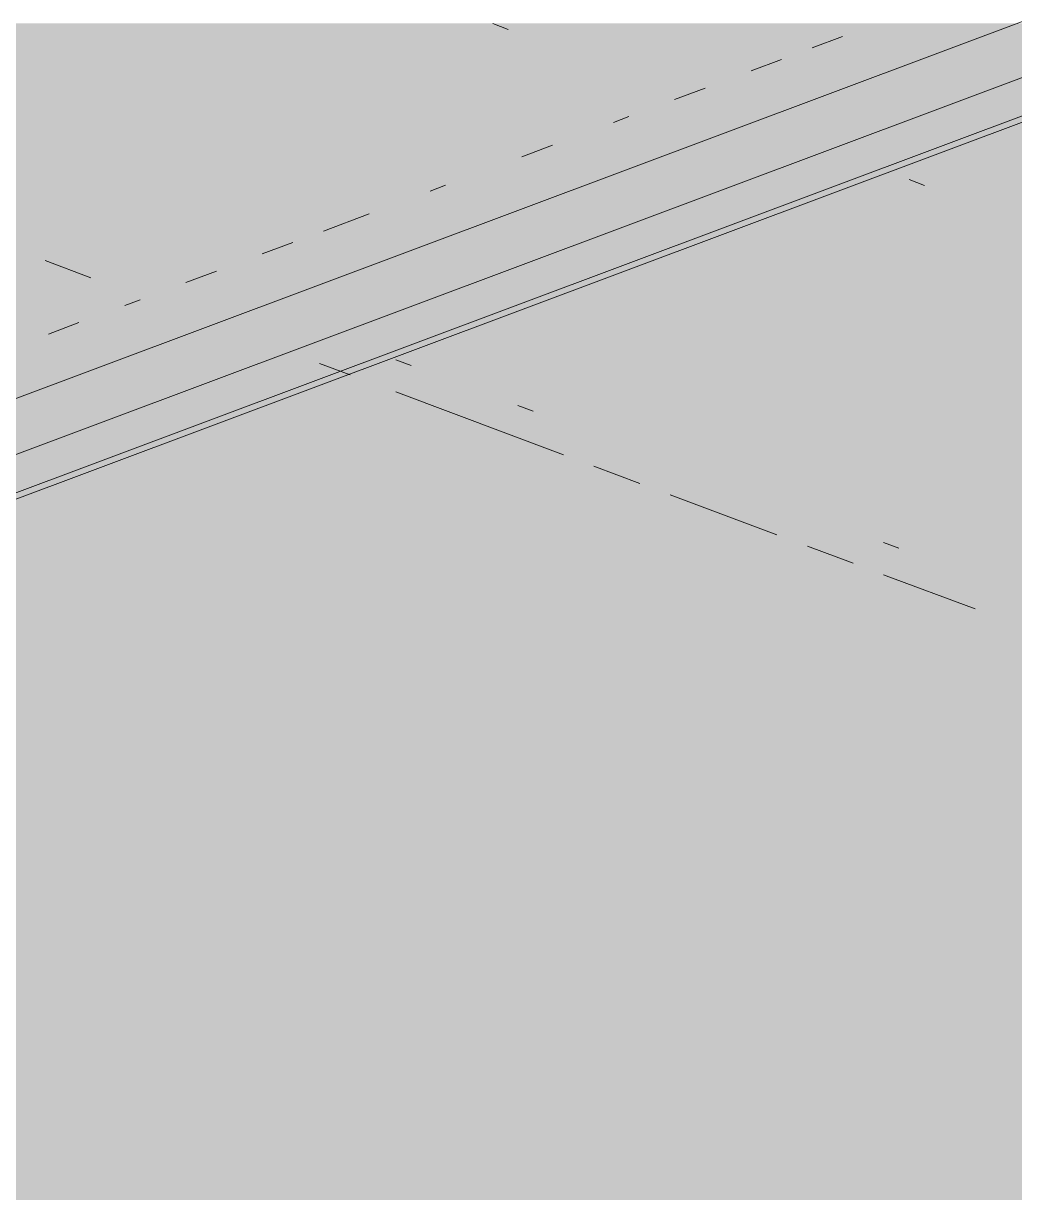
# Paper-space layout '03 3D Building and Roof' of a CAD drawing. Header units: millimetres. Extents: x 5 to 415, y 5 to 292.
# Drawn here: x 73.313 to 77.356, y 77.219 to 81.999 of the extents above; entities that cross this region are included whole.
import ezdxf

# ---------------------------------------------------------------- set-up
doc = ezdxf.new("R2010")
doc.units = ezdxf.units.MM
doc.layers.add('EXISTING', color=7, linetype='Continuous')
doc.layers.add('IMAGES', color=7, linetype='Continuous')

# ---------------------------------------------------------------- blocks, each defined once
blk = doc.blocks.new('SHEET_03')
at = {"layer": 'EXISTING', "color": 250, "lineweight": 9}
for p, q in [((69.1164, 78.9093), (81.7018, 83.6239)), ((81.9988, 83.5067), (69.1018, 78.6754)), ((69.1164, 78.524), (82.0756, 83.3786)), ((68.9914, 78.4517), (81.8884, 83.283)), ((75.2906, 81.975), (75.2277, 81.9985)), ((76.5302, 81.8993), (76.6548, 81.9459)), ((76.281, 81.8059), (76.4056, 81.8526)), ((75.9694, 81.6892), (76.0941, 81.7359)), ((75.7202, 81.5958), (75.7825, 81.6192)), ((75.3464, 81.4558), (75.471, 81.5025)), ((74.9726, 81.3158), (75.0349, 81.3391)), ((76.9891, 81.3387), (76.9262, 81.3622)), ((74.5365, 81.1524), (74.7234, 81.2224)), ((74.2872, 81.059), (74.4118, 81.1057)), ((73.5885, 80.962), (73.402, 81.0319)), ((73.9757, 80.9423), (74.1003, 80.989)), ((73.7265, 80.849), (73.7888, 80.8723)), ((73.415, 80.7323), (73.5396, 80.779)), ((74.6456, 80.5661), (74.5212, 80.6127)), ((74.8321, 80.6273), (74.8943, 80.604)), ((75.5161, 80.24), (74.8321, 80.4962)), ((75.3295, 80.441), (75.3917, 80.4177)), ((75.8269, 80.1235), (75.6404, 80.1934)), ((76.3865, 79.9139), (75.9513, 80.0769)), ((76.6974, 79.7974), (76.5109, 79.8673)), ((76.8218, 79.882), (76.884, 79.8587)), ((77.1949, 79.6111), (76.8218, 79.7509))]:
    blk.add_line(p, q, dxfattribs=at)
at = {"layer": 'IMAGES', "color": 7}
for points in [[(72.8751, 81.8286), (74.4174, 81.8286), (72.8751, 82), (74.4174, 82)], [(74.4174, 81.8286), (74.5888, 81.8286), (74.4174, 82), (74.5888, 82)], [(74.5888, 81.8286), (74.9315, 81.8286), (74.5888, 82), (74.9315, 82)], [(74.9315, 81.8286), (75.1029, 81.8286), (74.9315, 82), (75.1029, 82)], [(75.1029, 81.8286), (75.2742, 81.8286), (75.1029, 82), (75.2742, 82)], [(75.2742, 81.8286), (75.4456, 81.8286), (75.2742, 82), (75.4456, 82)], [(75.4456, 81.8286), (75.7883, 81.8286), (75.4456, 82), (75.7883, 82)], [(75.7883, 81.6571), (75.9597, 81.6571), (75.7883, 82), (75.9597, 82)], [(75.9597, 81.8286), (76.131, 81.8286), (75.9597, 82), (76.131, 82)], [(76.131, 81.8286), (76.3024, 81.8286), (76.131, 82), (76.3024, 82)], [(76.3024, 81.8286), (76.4738, 81.8286), (76.3024, 82), (76.4738, 82)], [(76.4738, 81.8286), (76.8165, 81.8286), (76.4738, 82), (76.8165, 82)], [(76.8165, 81.8286), (76.9879, 81.8286), (76.8165, 82), (76.9879, 82)], [(76.9879, 81.8286), (77.6733, 81.8286), (76.9879, 82), (77.6733, 82)], [(73.2179, 81.6571), (74.9315, 81.6571), (73.2179, 81.8286), (74.9315, 81.8286)], [(74.9315, 81.6571), (75.1029, 81.6571), (74.9315, 81.8286), (75.1029, 81.8286)], [(75.1029, 81.6571), (75.2742, 81.6571), (75.1029, 81.8286), (75.2742, 81.8286)], [(75.2742, 81.6571), (75.4456, 81.6571), (75.2742, 81.8286), (75.4456, 81.8286)], [(75.4456, 81.6571), (75.6169, 81.6571), (75.4456, 81.8286), (75.6169, 81.8286)], [(75.6169, 81.6571), (75.7883, 81.6571), (75.6169, 81.8286), (75.7883, 81.8286)], [(75.9597, 81.6571), (76.131, 81.6571), (75.9597, 81.8286), (76.131, 81.8286)], [(76.131, 81.6571), (76.9879, 81.6571), (76.131, 81.8286), (76.9879, 81.8286)], [(76.9879, 81.6571), (77.5019, 81.6571), (76.9879, 81.8286), (77.5019, 81.8286)], [(73.0465, 81.4857), (73.3892, 81.4857), (73.0465, 81.6571), (73.3892, 81.6571)], [(73.3892, 81.4857), (73.732, 81.4857), (73.3892, 81.6571), (73.732, 81.6571)], [(73.732, 81.4857), (74.7601, 81.4857), (73.732, 81.6571), (74.7601, 81.6571)], [(74.7601, 81.4857), (75.1029, 81.4857), (74.7601, 81.6571), (75.1029, 81.6571)], [(75.1029, 81.4857), (75.2742, 81.4857), (75.1029, 81.6571), (75.2742, 81.6571)], [(75.2742, 81.4857), (75.4456, 81.4857), (75.2742, 81.6571), (75.4456, 81.6571)], [(75.4456, 81.4857), (75.6169, 81.4857), (75.4456, 81.6571), (75.6169, 81.6571)], [(75.6169, 81.4857), (75.7883, 81.4857), (75.6169, 81.6571), (75.7883, 81.6571)], [(75.7883, 81.4857), (75.9597, 81.4857), (75.7883, 81.6571), (75.9597, 81.6571)], [(75.9597, 81.4857), (76.131, 81.4857), (75.9597, 81.6571), (76.131, 81.6571)], [(76.131, 81.4857), (76.4738, 81.4857), (76.131, 81.6571), (76.4738, 81.6571)], [(76.4738, 81.4857), (76.8165, 81.4857), (76.4738, 81.6571), (76.8165, 81.6571)], [(76.8165, 81.4857), (76.9879, 81.4857), (76.8165, 81.6571), (76.9879, 81.6571)], [(76.9879, 81.4857), (77.3306, 81.4857), (76.9879, 81.6571), (77.3306, 81.6571)], [(77.3306, 81.4857), (77.5019, 81.4857), (77.3306, 81.6571), (77.5019, 81.6571)], [(73.2179, 81.3143), (73.3892, 81.3143), (73.2179, 81.4857), (73.3892, 81.4857)], [(73.3892, 81.3143), (73.732, 81.3143), (73.3892, 81.4857), (73.732, 81.4857)], [(73.732, 81.3143), (74.0747, 81.3143), (73.732, 81.4857), (74.0747, 81.4857)], [(74.0747, 81.3143), (74.4174, 81.3143), (74.0747, 81.4857), (74.4174, 81.4857)], [(74.4174, 81.3143), (74.5888, 81.3143), (74.4174, 81.4857), (74.5888, 81.4857)], [(74.5888, 81.3143), (74.7601, 81.3143), (74.5888, 81.4857), (74.7601, 81.4857)], [(74.7601, 81.3143), (74.9315, 81.3143), (74.7601, 81.4857), (74.9315, 81.4857)], [(74.9315, 81.3143), (75.1029, 81.3143), (74.9315, 81.4857), (75.1029, 81.4857)], [(75.1029, 81.3143), (75.2742, 81.3143), (75.1029, 81.4857), (75.2742, 81.4857)], [(75.2742, 81.3143), (75.4456, 81.3143), (75.2742, 81.4857), (75.4456, 81.4857)], [(75.4456, 81.3143), (75.6169, 81.3143), (75.4456, 81.4857), (75.6169, 81.4857)], [(75.6169, 81.3143), (75.7883, 81.3143), (75.6169, 81.4857), (75.7883, 81.4857)], [(75.7883, 81.3143), (76.131, 81.3143), (75.7883, 81.4857), (76.131, 81.4857)], [(76.131, 81.3143), (76.3024, 81.3143), (76.131, 81.4857), (76.3024, 81.4857)], [(76.3024, 81.3143), (76.4738, 81.3143), (76.3024, 81.4857), (76.4738, 81.4857)], [(76.4738, 81.3143), (76.6451, 81.3143), (76.4738, 81.4857), (76.6451, 81.4857)], [(76.6451, 81.3143), (76.9879, 81.3143), (76.6451, 81.4857), (76.9879, 81.4857)], [(76.9879, 81.3143), (77.1592, 81.3143), (76.9879, 81.4857), (77.1592, 81.4857)], [(77.1592, 81.1429), (77.3306, 81.1429), (77.1592, 81.4857), (77.3306, 81.4857)], [(77.3306, 81.3143), (77.5019, 81.3143), (77.3306, 81.4857), (77.5019, 81.4857)], [(73.2179, 81.1429), (73.3892, 81.1429), (73.2179, 81.3143), (73.3892, 81.3143)], [(73.3892, 81.1429), (73.5606, 81.1429), (73.3892, 81.3143), (73.5606, 81.3143)], [(73.5606, 81.1429), (73.732, 81.1429), (73.5606, 81.3143), (73.732, 81.3143)], [(73.732, 81.1429), (73.9033, 81.1429), (73.732, 81.3143), (73.9033, 81.3143)], [(73.9033, 81.1429), (74.246, 81.1429), (73.9033, 81.3143), (74.246, 81.3143)], [(74.246, 81.1429), (74.4174, 81.1429), (74.246, 81.3143), (74.4174, 81.3143)], [(74.4174, 81.1429), (74.5888, 81.1429), (74.4174, 81.3143), (74.5888, 81.3143)], [(74.5888, 80.9714), (74.9315, 80.9714), (74.5888, 81.3143), (74.9315, 81.3143)], [(74.9315, 81.1429), (75.1029, 81.1429), (74.9315, 81.3143), (75.1029, 81.3143)], [(75.1029, 81.1429), (75.2742, 81.1429), (75.1029, 81.3143), (75.2742, 81.3143)], [(75.2742, 81.1429), (75.6169, 81.1429), (75.2742, 81.3143), (75.6169, 81.3143)], [(75.6169, 81.1429), (75.9597, 81.1429), (75.6169, 81.3143), (75.9597, 81.3143)], [(75.9597, 81.1429), (76.131, 81.1429), (75.9597, 81.3143), (76.131, 81.3143)], [(76.131, 81.1429), (76.6451, 81.1429), (76.131, 81.3143), (76.6451, 81.3143)], [(76.6451, 81.1429), (76.9879, 81.1429), (76.6451, 81.3143), (76.9879, 81.3143)], [(76.9879, 81.1429), (77.1592, 81.1429), (76.9879, 81.3143), (77.1592, 81.3143)], [(77.3306, 80.1143), (77.5019, 80.1143), (77.3306, 81.3143), (77.5019, 81.3143)], [(73.2179, 80.9714), (73.3892, 80.9714), (73.2179, 81.1429), (73.3892, 81.1429)], [(73.3892, 80.9714), (73.732, 80.9714), (73.3892, 81.1429), (73.732, 81.1429)], [(73.732, 80.9714), (73.9033, 80.9714), (73.732, 81.1429), (73.9033, 81.1429)], [(73.9033, 80.9714), (74.0747, 80.9714), (73.9033, 81.1429), (74.0747, 81.1429)], [(74.0747, 80.9714), (74.246, 80.9714), (74.0747, 81.1429), (74.246, 81.1429)], [(74.246, 80.8), (74.4174, 80.8), (74.246, 81.1429), (74.4174, 81.1429)], [(74.4174, 80.9714), (74.5888, 80.9714), (74.4174, 81.1429), (74.5888, 81.1429)], [(74.9315, 80.9714), (75.2742, 80.9714), (74.9315, 81.1429), (75.2742, 81.1429)], [(75.2742, 80.9714), (75.4456, 80.9714), (75.2742, 81.1429), (75.4456, 81.1429)], [(75.4456, 80.9714), (75.6169, 80.9714), (75.4456, 81.1429), (75.6169, 81.1429)], [(75.6169, 80.9714), (76.131, 80.9714), (75.6169, 81.1429), (76.131, 81.1429)], [(76.131, 80.9714), (76.3024, 80.9714), (76.131, 81.1429), (76.3024, 81.1429)], [(76.3024, 80.9714), (76.4738, 80.9714), (76.3024, 81.1429), (76.4738, 81.1429)], [(76.4738, 80.9714), (76.6451, 80.9714), (76.4738, 81.1429), (76.6451, 81.1429)], [(76.6451, 80.9714), (77.1592, 80.9714), (76.6451, 81.1429), (77.1592, 81.1429)], [(77.1592, 80.9714), (77.3306, 80.9714), (77.1592, 81.1429), (77.3306, 81.1429)], [(73.2179, 80.8), (73.3892, 80.8), (73.2179, 80.9714), (73.3892, 80.9714)], [(73.3892, 80.8), (73.5606, 80.8), (73.3892, 80.9714), (73.5606, 80.9714)], [(73.5606, 80.8), (73.9033, 80.8), (73.5606, 80.9714), (73.9033, 80.9714)], [(73.9033, 80.8), (74.0747, 80.8), (73.9033, 80.9714), (74.0747, 80.9714)], [(74.0747, 80.8), (74.246, 80.8), (74.0747, 80.9714), (74.246, 80.9714)], [(74.4174, 80.8), (74.7601, 80.8), (74.4174, 80.9714), (74.7601, 80.9714)], [(74.7601, 80.8), (75.2742, 80.8), (74.7601, 80.9714), (75.2742, 80.9714)], [(75.2742, 80.8), (75.7883, 80.8), (75.2742, 80.9714), (75.7883, 80.9714)], [(75.7883, 80.8), (75.9597, 80.8), (75.7883, 80.9714), (75.9597, 80.9714)], [(75.9597, 80.8), (76.131, 80.8), (75.9597, 80.9714), (76.131, 80.9714)], [(76.131, 80.8), (76.4738, 80.8), (76.131, 80.9714), (76.4738, 80.9714)], [(76.4738, 80.8), (76.6451, 80.8), (76.4738, 80.9714), (76.6451, 80.9714)], [(76.6451, 80.8), (77.1592, 80.8), (76.6451, 80.9714), (77.1592, 80.9714)], [(77.1592, 80.1143), (77.3306, 80.1143), (77.1592, 80.9714), (77.3306, 80.9714)], [(73.2179, 80.6286), (73.3892, 80.6286), (73.2179, 80.8), (73.3892, 80.8)], [(73.3892, 80.6286), (73.5606, 80.6286), (73.3892, 80.8), (73.5606, 80.8)], [(73.5606, 80.6286), (74.0747, 80.6286), (73.5606, 80.8), (74.0747, 80.8)], [(74.0747, 80.6286), (74.7601, 80.6286), (74.0747, 80.8), (74.7601, 80.8)], [(74.7601, 80.6286), (75.2742, 80.6286), (74.7601, 80.8), (75.2742, 80.8)], [(75.2742, 80.6286), (75.4456, 80.6286), (75.2742, 80.8), (75.4456, 80.8)], [(75.4456, 80.6286), (75.6169, 80.6286), (75.4456, 80.8), (75.6169, 80.8)], [(75.6169, 80.6286), (75.7883, 80.6286), (75.6169, 80.8), (75.7883, 80.8)], [(75.7883, 80.6286), (75.9597, 80.6286), (75.7883, 80.8), (75.9597, 80.8)], [(75.9597, 80.6286), (76.131, 80.6286), (75.9597, 80.8), (76.131, 80.8)], [(76.131, 80.6286), (77.1592, 80.6286), (76.131, 80.8), (77.1592, 80.8)], [(73.0465, 80.4571), (73.3892, 80.4571), (73.0465, 80.6286), (73.3892, 80.6286)], [(73.3892, 80.4571), (73.9033, 80.4571), (73.3892, 80.6286), (73.9033, 80.6286)], [(73.9033, 80.4571), (74.0747, 80.4571), (73.9033, 80.6286), (74.0747, 80.6286)], [(74.0747, 80.4571), (74.4174, 80.4571), (74.0747, 80.6286), (74.4174, 80.6286)], [(74.4174, 80.4571), (75.1029, 80.4571), (74.4174, 80.6286), (75.1029, 80.6286)], [(75.1029, 80.4571), (75.4456, 80.4571), (75.1029, 80.6286), (75.4456, 80.6286)], [(75.4456, 80.4571), (75.6169, 80.4571), (75.4456, 80.6286), (75.6169, 80.6286)], [(75.6169, 80.4571), (75.7883, 80.4571), (75.6169, 80.6286), (75.7883, 80.6286)], [(75.7883, 80.4571), (75.9597, 80.4571), (75.7883, 80.6286), (75.9597, 80.6286)], [(75.9597, 80.4571), (76.3024, 80.4571), (75.9597, 80.6286), (76.3024, 80.6286)], [(76.3024, 80.4571), (77.1592, 80.4571), (76.3024, 80.6286), (77.1592, 80.6286)], [(73.2179, 80.2857), (73.9033, 80.2857), (73.2179, 80.4571), (73.9033, 80.4571)], [(73.9033, 80.2857), (74.246, 80.2857), (73.9033, 80.4571), (74.246, 80.4571)], [(74.246, 80.2857), (74.5888, 80.2857), (74.246, 80.4571), (74.5888, 80.4571)], [(74.5888, 80.2857), (74.7601, 80.2857), (74.5888, 80.4571), (74.7601, 80.4571)], [(74.7601, 80.2857), (74.9315, 80.2857), (74.7601, 80.4571), (74.9315, 80.4571)], [(74.9315, 80.2857), (75.1029, 80.2857), (74.9315, 80.4571), (75.1029, 80.4571)], [(75.1029, 80.2857), (75.2742, 80.2857), (75.1029, 80.4571), (75.2742, 80.4571)], [(75.2742, 80.2857), (75.4456, 80.2857), (75.2742, 80.4571), (75.4456, 80.4571)], [(75.4456, 80.2857), (75.6169, 80.2857), (75.4456, 80.4571), (75.6169, 80.4571)], [(75.6169, 80.2857), (75.7883, 80.2857), (75.6169, 80.4571), (75.7883, 80.4571)], [(75.7883, 80.2857), (75.9597, 80.2857), (75.7883, 80.4571), (75.9597, 80.4571)], [(75.9597, 80.1143), (76.131, 80.1143), (75.9597, 80.4571), (76.131, 80.4571)], [(76.131, 80.2857), (76.3024, 80.2857), (76.131, 80.4571), (76.3024, 80.4571)], [(76.3024, 80.2857), (76.6451, 80.2857), (76.3024, 80.4571), (76.6451, 80.4571)], [(76.6451, 80.2857), (76.8165, 80.2857), (76.6451, 80.4571), (76.8165, 80.4571)], [(76.8165, 80.2857), (77.1592, 80.2857), (76.8165, 80.4571), (77.1592, 80.4571)], [(73.0465, 80.1143), (73.5606, 80.1143), (73.0465, 80.2857), (73.5606, 80.2857)], [(73.5606, 80.1143), (73.9033, 80.1143), (73.5606, 80.2857), (73.9033, 80.2857)], [(73.9033, 80.1143), (74.0747, 80.1143), (73.9033, 80.2857), (74.0747, 80.2857)], [(74.0747, 80.1143), (74.246, 80.1143), (74.0747, 80.2857), (74.246, 80.2857)], [(74.246, 80.1143), (74.5888, 80.1143), (74.246, 80.2857), (74.5888, 80.2857)], [(74.5888, 80.1143), (74.9315, 80.1143), (74.5888, 80.2857), (74.9315, 80.2857)], [(74.9315, 80.1143), (75.1029, 80.1143), (74.9315, 80.2857), (75.1029, 80.2857)], [(75.1029, 80.1143), (75.2742, 80.1143), (75.1029, 80.2857), (75.2742, 80.2857)], [(75.2742, 80.1143), (75.6169, 80.1143), (75.2742, 80.2857), (75.6169, 80.2857)], [(75.6169, 80.1143), (75.7883, 80.1143), (75.6169, 80.2857), (75.7883, 80.2857)], [(75.7883, 80.1143), (75.9597, 80.1143), (75.7883, 80.2857), (75.9597, 80.2857)], [(76.131, 80.1143), (76.4738, 80.1143), (76.131, 80.2857), (76.4738, 80.2857)], [(76.4738, 80.1143), (76.9879, 80.1143), (76.4738, 80.2857), (76.9879, 80.2857)], [(76.9879, 80.1143), (77.1592, 80.1143), (76.9879, 80.2857), (77.1592, 80.2857)], [(73.0465, 79.9429), (73.3892, 79.9429), (73.0465, 80.1143), (73.3892, 80.1143)], [(73.3892, 79.9429), (73.732, 79.9429), (73.3892, 80.1143), (73.732, 80.1143)], [(73.732, 79.9429), (73.9033, 79.9429), (73.732, 80.1143), (73.9033, 80.1143)], [(73.9033, 79.9429), (74.0747, 79.9429), (73.9033, 80.1143), (74.0747, 80.1143)], [(74.0747, 79.9429), (75.2742, 79.9429), (74.0747, 80.1143), (75.2742, 80.1143)], [(75.2742, 79.9429), (75.4456, 79.9429), (75.2742, 80.1143), (75.4456, 80.1143)], [(75.4456, 79.9429), (75.6169, 79.9429), (75.4456, 80.1143), (75.6169, 80.1143)], [(75.6169, 79.9429), (75.7883, 79.9429), (75.6169, 80.1143), (75.7883, 80.1143)], [(75.7883, 79.9429), (76.131, 79.9429), (75.7883, 80.1143), (76.131, 80.1143)], [(76.131, 79.9429), (76.3024, 79.9429), (76.131, 80.1143), (76.3024, 80.1143)], [(76.3024, 79.9429), (76.4738, 79.9429), (76.3024, 80.1143), (76.4738, 80.1143)], [(76.4738, 79.9429), (76.6451, 79.9429), (76.4738, 80.1143), (76.6451, 80.1143)], [(76.6451, 79.9429), (76.9879, 79.9429), (76.6451, 80.1143), (76.9879, 80.1143)], [(76.9879, 79.9429), (77.3306, 79.9429), (76.9879, 80.1143), (77.3306, 80.1143)], [(77.3306, 79.9429), (77.5019, 79.9429), (77.3306, 80.1143), (77.5019, 80.1143)], [(73.2179, 79.7714), (73.3892, 79.7714), (73.2179, 79.9429), (73.3892, 79.9429)], [(73.3892, 79.7714), (73.5606, 79.7714), (73.3892, 79.9429), (73.5606, 79.9429)], [(73.5606, 79.7714), (73.732, 79.7714), (73.5606, 79.9429), (73.732, 79.9429)], [(73.732, 79.7714), (75.6169, 79.7714), (73.732, 79.9429), (75.6169, 79.9429)], [(75.6169, 79.7714), (75.7883, 79.7714), (75.6169, 79.9429), (75.7883, 79.9429)], [(75.7883, 79.7714), (75.9597, 79.7714), (75.7883, 79.9429), (75.9597, 79.9429)], [(75.9597, 79.7714), (76.131, 79.7714), (75.9597, 79.9429), (76.131, 79.9429)], [(76.131, 79.7714), (76.3024, 79.7714), (76.131, 79.9429), (76.3024, 79.9429)], [(76.3024, 79.7714), (76.4738, 79.7714), (76.3024, 79.9429), (76.4738, 79.9429)], [(76.4738, 79.7714), (76.6451, 79.7714), (76.4738, 79.9429), (76.6451, 79.9429)], [(76.6451, 79.7714), (76.8165, 79.7714), (76.6451, 79.9429), (76.8165, 79.9429)], [(76.8165, 79.7714), (76.9879, 79.7714), (76.8165, 79.9429), (76.9879, 79.9429)], [(76.9879, 79.7714), (77.1592, 79.7714), (76.9879, 79.9429), (77.1592, 79.9429)], [(77.1592, 79.7714), (77.3306, 79.7714), (77.1592, 79.9429), (77.3306, 79.9429)], [(77.3306, 79.7714), (77.5019, 79.7714), (77.3306, 79.9429), (77.5019, 79.9429)], [(73.2179, 79.6), (76.131, 79.6), (73.2179, 79.7714), (76.131, 79.7714)], [(76.131, 79.6), (76.3024, 79.6), (76.131, 79.7714), (76.3024, 79.7714)], [(76.3024, 79.6), (76.4738, 79.6), (76.3024, 79.7714), (76.4738, 79.7714)], [(76.4738, 79.6), (76.6451, 79.6), (76.4738, 79.7714), (76.6451, 79.7714)], [(76.6451, 79.6), (77.1592, 79.6), (76.6451, 79.7714), (77.1592, 79.7714)], [(77.1592, 79.6), (77.3306, 79.6), (77.1592, 79.7714), (77.3306, 79.7714)], [(77.3306, 79.6), (77.5019, 79.6), (77.3306, 79.7714), (77.5019, 79.7714)], [(72.8751, 79.4286), (75.7883, 79.4286), (72.8751, 79.6), (75.7883, 79.6)], [(75.7883, 79.4286), (75.9597, 79.4286), (75.7883, 79.6), (75.9597, 79.6)], [(75.9597, 79.4286), (76.3024, 79.4286), (75.9597, 79.6), (76.3024, 79.6)], [(76.3024, 79.4286), (76.4738, 79.4286), (76.3024, 79.6), (76.4738, 79.6)], [(76.4738, 79.4286), (76.8165, 79.4286), (76.4738, 79.6), (76.8165, 79.6)], [(76.8165, 79.4286), (77.3306, 79.4286), (76.8165, 79.6), (77.3306, 79.6)], [(77.3306, 79.4286), (77.6733, 79.4286), (77.3306, 79.6), (77.6733, 79.6)], [(72.361, 79.2571), (75.4456, 79.2571), (72.361, 79.4286), (75.4456, 79.4286)], [(75.4456, 79.2571), (75.6169, 79.2571), (75.4456, 79.4286), (75.6169, 79.4286)], [(75.6169, 79.2571), (75.7883, 79.2571), (75.6169, 79.4286), (75.7883, 79.4286)], [(75.7883, 79.2571), (75.9597, 79.2571), (75.7883, 79.4286), (75.9597, 79.4286)], [(75.9597, 79.2571), (76.131, 79.2571), (75.9597, 79.4286), (76.131, 79.4286)], [(76.131, 79.2571), (76.3024, 79.2571), (76.131, 79.4286), (76.3024, 79.4286)], [(76.3024, 79.2571), (76.4738, 79.2571), (76.3024, 79.4286), (76.4738, 79.4286)], [(76.4738, 79.2571), (76.8165, 79.2571), (76.4738, 79.4286), (76.8165, 79.4286)], [(76.8165, 79.2571), (77.1592, 79.2571), (76.8165, 79.4286), (77.1592, 79.4286)], [(77.1592, 79.2571), (77.3306, 79.2571), (77.1592, 79.4286), (77.3306, 79.4286)], [(77.3306, 79.2571), (77.5019, 79.2571), (77.3306, 79.4286), (77.5019, 79.4286)], [(71.6756, 79.0857), (74.9315, 79.0857), (71.6756, 79.2571), (74.9315, 79.2571)], [(74.9315, 79.0857), (75.1029, 79.0857), (74.9315, 79.2571), (75.1029, 79.2571)], [(75.1029, 79.0857), (75.2742, 79.0857), (75.1029, 79.2571), (75.2742, 79.2571)], [(75.2742, 79.0857), (75.4456, 79.0857), (75.2742, 79.2571), (75.4456, 79.2571)], [(75.4456, 79.0857), (75.6169, 79.0857), (75.4456, 79.2571), (75.6169, 79.2571)], [(75.6169, 79.0857), (75.7883, 79.0857), (75.6169, 79.2571), (75.7883, 79.2571)], [(75.7883, 79.0857), (75.9597, 79.0857), (75.7883, 79.2571), (75.9597, 79.2571)], [(75.9597, 79.0857), (76.4738, 79.0857), (75.9597, 79.2571), (76.4738, 79.2571)], [(76.4738, 79.0857), (77.3306, 79.0857), (76.4738, 79.2571), (77.3306, 79.2571)], [(77.3306, 79.0857), (77.6733, 79.0857), (77.3306, 79.2571), (77.6733, 79.2571)], [(71.5042, 78.9143), (74.4174, 78.9143), (71.5042, 79.0857), (74.4174, 79.0857)], [(74.4174, 78.9143), (74.5888, 78.9143), (74.4174, 79.0857), (74.5888, 79.0857)], [(74.5888, 78.9143), (74.7601, 78.9143), (74.5888, 79.0857), (74.7601, 79.0857)], [(74.7601, 78.9143), (74.9315, 78.9143), (74.7601, 79.0857), (74.9315, 79.0857)], [(74.9315, 78.9143), (75.1029, 78.9143), (74.9315, 79.0857), (75.1029, 79.0857)], [(75.1029, 78.9143), (75.2742, 78.9143), (75.1029, 79.0857), (75.2742, 79.0857)], [(75.2742, 78.9143), (75.4456, 78.9143), (75.2742, 79.0857), (75.4456, 79.0857)], [(75.4456, 78.9143), (75.6169, 78.9143), (75.4456, 79.0857), (75.6169, 79.0857)], [(75.6169, 78.9143), (75.9597, 78.9143), (75.6169, 79.0857), (75.9597, 79.0857)], [(75.9597, 78.9143), (77.8447, 78.9143), (75.9597, 79.0857), (77.8447, 79.0857)], [(70.9901, 78.7429), (74.246, 78.7429), (70.9901, 78.9143), (74.246, 78.9143)], [(74.246, 78.7429), (74.4174, 78.7429), (74.246, 78.9143), (74.4174, 78.9143)], [(74.4174, 78.7429), (74.7601, 78.7429), (74.4174, 78.9143), (74.7601, 78.9143)], [(74.7601, 78.7429), (74.9315, 78.7429), (74.7601, 78.9143), (74.9315, 78.9143)], [(74.9315, 78.7429), (75.1029, 78.7429), (74.9315, 78.9143), (75.1029, 78.9143)], [(75.1029, 78.7429), (75.4456, 78.7429), (75.1029, 78.9143), (75.4456, 78.9143)], [(75.4456, 78.7429), (75.6169, 78.7429), (75.4456, 78.9143), (75.6169, 78.9143)], [(75.6169, 78.7429), (78.1874, 78.7429), (75.6169, 78.9143), (78.1874, 78.9143)], [(70.3047, 78.5714), (73.5606, 78.5714), (70.3047, 78.7429), (73.5606, 78.7429)], [(73.5606, 78.5714), (73.732, 78.5714), (73.5606, 78.7429), (73.732, 78.7429)], [(73.732, 78.5714), (73.9033, 78.5714), (73.732, 78.7429), (73.9033, 78.7429)], [(73.9033, 78.5714), (74.0747, 78.5714), (73.9033, 78.7429), (74.0747, 78.7429)], [(74.0747, 78.5714), (74.246, 78.5714), (74.0747, 78.7429), (74.246, 78.7429)], [(74.246, 78.5714), (74.4174, 78.5714), (74.246, 78.7429), (74.4174, 78.7429)], [(74.4174, 78.5714), (74.5888, 78.5714), (74.4174, 78.7429), (74.5888, 78.7429)], [(74.5888, 78.5714), (75.1029, 78.5714), (74.5888, 78.7429), (75.1029, 78.7429)], [(75.1029, 78.5714), (78.7015, 78.5714), (75.1029, 78.7429), (78.7015, 78.7429)], [(73.2179, 78.4), (73.3892, 78.4), (73.2179, 78.5714), (73.3892, 78.5714)], [(73.3892, 78.4), (73.5606, 78.4), (73.3892, 78.5714), (73.5606, 78.5714)], [(73.5606, 78.4), (73.9033, 78.4), (73.5606, 78.5714), (73.9033, 78.5714)], [(73.9033, 78.4), (74.246, 78.4), (73.9033, 78.5714), (74.246, 78.5714)], [(74.246, 78.4), (74.4174, 78.4), (74.246, 78.5714), (74.4174, 78.5714)], [(74.4174, 78.4), (74.5888, 78.4), (74.4174, 78.5714), (74.5888, 78.5714)], [(74.5888, 78.4), (79.2156, 78.4), (74.5888, 78.5714), (79.2156, 78.5714)], [(73.2179, 78.2286), (73.3892, 78.2286), (73.2179, 78.4), (73.3892, 78.4)], [(73.3892, 78.2286), (73.5606, 78.2286), (73.3892, 78.4), (73.5606, 78.4)], [(73.5606, 78.2286), (73.9033, 78.2286), (73.5606, 78.4), (73.9033, 78.4)], [(73.9033, 78.2286), (74.0747, 78.2286), (73.9033, 78.4), (74.0747, 78.4)], [(74.0747, 78.2286), (74.4174, 78.2286), (74.0747, 78.4), (74.4174, 78.4)], [(74.4174, 78.2286), (79.5583, 78.2286), (74.4174, 78.4), (79.5583, 78.4)], [(73.2179, 78.0571), (73.3892, 78.0571), (73.2179, 78.2286), (73.3892, 78.2286)], [(73.3892, 78.0571), (73.5606, 78.0571), (73.3892, 78.2286), (73.5606, 78.2286)], [(73.5606, 78.0571), (73.9033, 78.0571), (73.5606, 78.2286), (73.9033, 78.2286)], [(73.9033, 78.0571), (80.0724, 78.0571), (73.9033, 78.2286), (80.0724, 78.2286)], [(73.0465, 77.8857), (73.3892, 77.8857), (73.0465, 78.0571), (73.3892, 78.0571)], [(73.3892, 77.8857), (80.5865, 77.8857), (73.3892, 78.0571), (80.5865, 78.0571)], [(72.8751, 77.7143), (80.9292, 77.7143), (72.8751, 77.8857), (80.9292, 77.8857)], [(72.361, 77.5429), (81.6147, 77.5429), (72.361, 77.7143), (81.6147, 77.7143)], [(71.847, 77.3714), (81.786, 77.3714), (71.847, 77.5429), (81.786, 77.5429)], [(71.5042, 77.2), (82.4715, 77.2), (71.5042, 77.3714), (82.4715, 77.3714)]]:
    blk.add_solid(points, dxfattribs=at)

psp = doc.layouts.new('03 3D Building and Roof')

# ---------------------------------------------------------------- block references
psp.add_blockref('SHEET_03', (0, 0))

doc.saveas('drawing.dxf')
